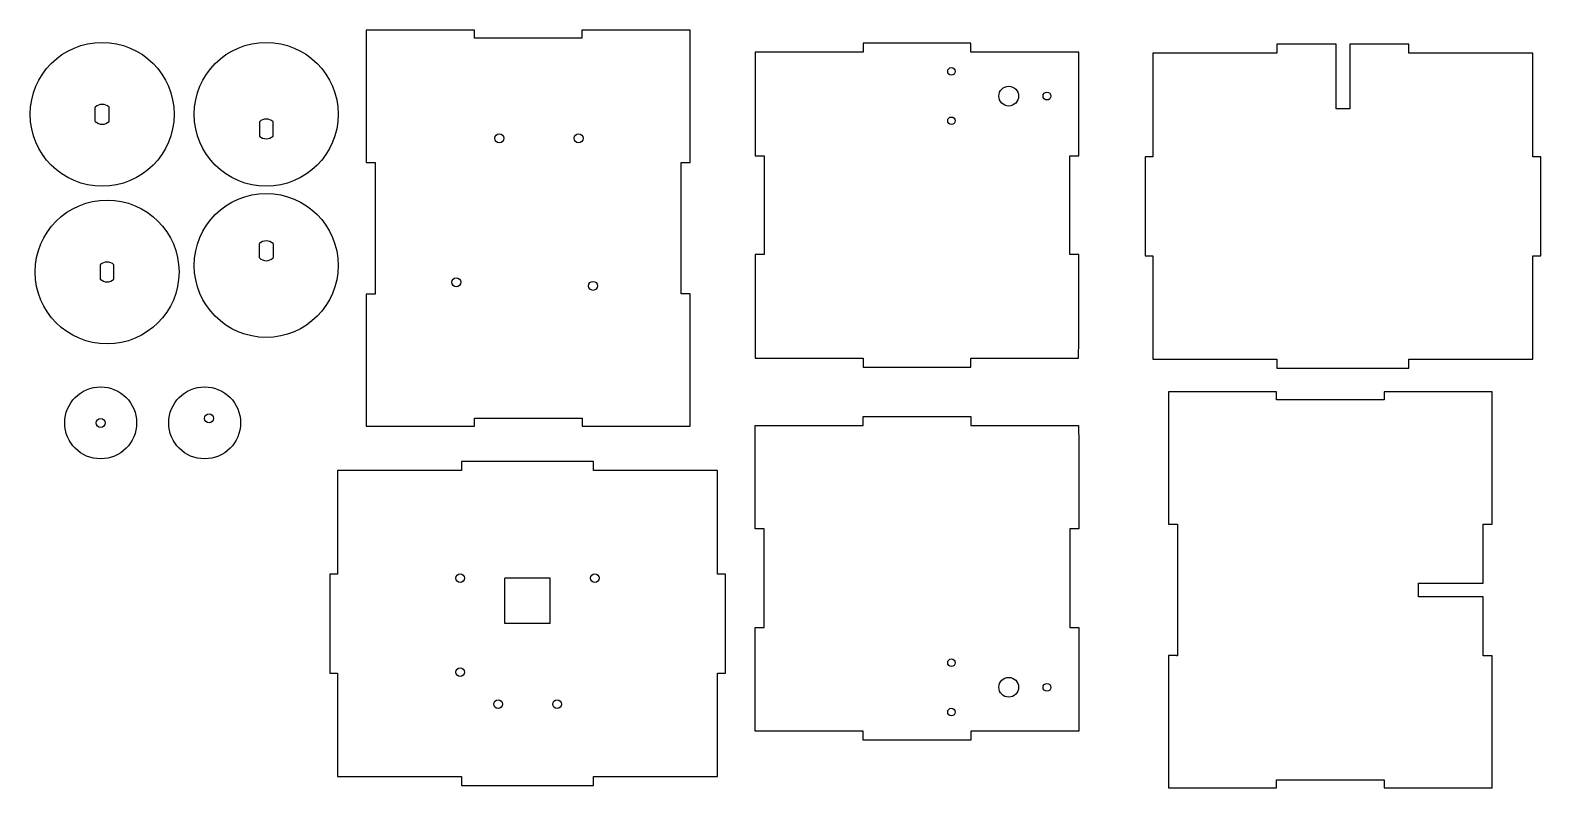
# Model space of a CAD drawing. Header units: millimetres. Extents: x 433 to 966, y -19 to 248.
import ezdxf

# ---------------------------------------------------------------- set-up
doc = ezdxf.new("R2010")
doc.units = ezdxf.units.MM
doc.header["$MEASUREMENT"] = 0
doc.layers.add('Sides', color=178, linetype='Continuous', true_color=0x000000)

msp = doc.modelspace()

# ---------------------------------------------------------------- linework, layer by layer
at = {"layer": 'Sides'}
for p, q in [((589.96, 247.9), (551.79, 247.9)), ((551.79, 247.9), (551.79, 201.26)), ((589.96, 245.12), (589.96, 247.9)), ((666.09, 247.9), (627.91, 247.9)), ((627.91, 247.9), (627.91, 245.12)), ((666.09, 201.26), (666.09, 247.9)), ((627.91, 245.12), (589.96, 245.12)), ((727.16, 240.13), (689.06, 240.13)), ((689.06, 240.13), (689.06, 203.54)), ((765.26, 243.31), (727.16, 243.31)), ((727.16, 243.31), (727.16, 240.13)), ((765.26, 240.13), (765.26, 243.31)), ((803.36, 240.13), (765.26, 240.13)), ((803.36, 203.54), (803.36, 240.13)), ((894.18, 242.94), (873.3, 242.94)), ((873.3, 242.94), (873.3, 239.76)), ((894.18, 220.12), (894.18, 242.94)), ((919.87, 242.94), (898.99, 242.94)), ((898.99, 242.94), (898.99, 220.12)), ((919.87, 239.76), (919.87, 242.94)), ((873.3, 239.76), (829.51, 239.76)), ((829.51, 239.76), (829.51, 203.25)), ((963.66, 239.76), (919.87, 239.76)), ((963.66, 203.25), (963.66, 239.76)), ((456.12, 215.7), (456.12, 220.74)), ((460.95, 220.74), (460.95, 215.7)), ((898.99, 220.12), (894.18, 220.12)), ((514.03, 215.58), (514.03, 210.55)), ((518.86, 210.55), (518.86, 215.58)), ((689.06, 203.54), (692.23, 203.54)), ((692.23, 203.54), (692.23, 168.77)), ((800.18, 168.77), (800.18, 203.54)), ((800.18, 203.54), (803.36, 203.54)), ((829.51, 203.25), (826.74, 203.25)), ((826.74, 203.25), (826.74, 168.33)), ((966.44, 203.25), (963.66, 203.25)), ((966.44, 168.33), (966.44, 203.25)), ((551.79, 201.26), (554.96, 201.26)), ((554.96, 201.26), (554.96, 154.77)), ((662.91, 154.83), (662.91, 201.25)), ((514.03, 167.53), (514.03, 172.57)), ((518.86, 172.57), (518.86, 167.53)), ((692.23, 168.77), (689.06, 168.77)), ((689.06, 168.77), (689.06, 132.18)), ((803.36, 168.77), (800.18, 168.77)), ((826.74, 168.33), (829.51, 168.33)), ((829.51, 168.33), (829.51, 131.81)), ((963.66, 131.81), (963.66, 168.33)), ((963.66, 168.33), (966.44, 168.33)), ((457.87, 165.09), (457.87, 160.05)), ((462.7, 160.05), (462.7, 165.09)), ((554.96, 154.77), (551.79, 154.77)), ((551.79, 154.77), (551.79, 108.2)), ((666.09, 108.2), (666.09, 154.84)), ((689.06, 132.18), (727.16, 132.18)), ((727.16, 132.18), (727.16, 129.01)), ((727.16, 129.01), (765.26, 129.01)), ((765.18, 132.18), (803.28, 132.18)), ((829.51, 131.81), (873.3, 131.81)), ((873.3, 131.81), (873.3, 128.64)), ((873.3, 128.64), (919.87, 128.64)), ((919.87, 128.64), (919.87, 131.81)), ((919.87, 131.81), (963.66, 131.81)), ((873.18, 120.22), (835.01, 120.22)), ((835.01, 120.22), (835.01, 73.58)), ((873.18, 117.45), (873.18, 120.22)), ((911.13, 117.45), (873.18, 117.45)), ((949.31, 120.22), (911.13, 120.22)), ((911.13, 120.22), (911.13, 117.45)), ((949.31, 73.58), (949.31, 120.22)), ((551.79, 108.2), (589.96, 108.2)), ((589.96, 108.2), (589.96, 110.98)), ((589.96, 110.98), (627.99, 110.98)), ((627.99, 110.98), (627.99, 108.2)), ((627.99, 108.2), (666.09, 108.2)), ((689.06, 71.86), (689.06, 108.44)), ((689.06, 108.44), (727.16, 108.44)), ((727.16, 108.44), (727.16, 111.62)), ((727.16, 111.62), (765.26, 111.62)), ((765.18, 108.44), (803.28, 108.44)), ((585.43, 92.46), (541.64, 92.46)), ((541.64, 92.46), (541.64, 55.94)), ((632, 95.63), (585.43, 95.63)), ((585.43, 95.63), (585.43, 92.46)), ((632, 92.46), (632, 95.63)), ((675.79, 92.46), (632, 92.46)), ((675.79, 55.94), (675.79, 92.46)), ((692.23, 71.86), (689.06, 71.86)), ((692.23, 37.08), (692.23, 71.86)), ((803.36, 71.86), (800.18, 71.86)), ((800.18, 71.86), (800.18, 37.08)), ((838.18, 73.57), (838.18, 27.15)), ((946.13, 52.77), (946.13, 73.58)), ((946.13, 73.58), (949.31, 73.58)), ((541.64, 55.94), (538.87, 55.94)), ((538.87, 55.94), (538.87, 21.02)), ((600.72, 38.48), (600.72, 54.48)), ((616.72, 54.48), (600.72, 54.48)), ((616.72, 38.48), (616.72, 54.48)), ((678.57, 55.94), (675.79, 55.94)), ((678.57, 21.02), (678.57, 55.94)), ((923.32, 47.97), (923.32, 52.77)), ((923.32, 52.77), (946.13, 52.77)), ((946.13, 47.97), (923.32, 47.97)), ((946.13, 27.09), (946.13, 47.97)), ((616.72, 38.48), (600.72, 38.48)), ((689.06, 0.49), (689.06, 37.08)), ((689.06, 37.08), (692.23, 37.08)), ((800.18, 37.08), (803.36, 37.08)), ((803.36, 37.08), (803.36, 0.49)), ((835.01, 27.16), (835.01, -19.48)), ((949.31, 27.09), (946.13, 27.09)), ((949.31, -19.48), (949.31, 27.09)), ((538.87, 21.02), (541.64, 21.02)), ((541.64, 21.02), (541.64, -15.49)), ((675.79, -15.49), (675.79, 21.02)), ((675.79, 21.02), (678.57, 21.02)), ((727.16, 0.49), (689.06, 0.49)), ((727.16, -2.68), (727.16, 0.49)), ((803.36, 0.49), (765.26, 0.49)), ((765.26, 0.49), (765.26, -2.68)), ((765.26, -2.68), (727.16, -2.68)), ((541.64, -15.49), (585.43, -15.49)), ((585.43, -15.49), (585.43, -18.67)), ((632, -18.67), (632, -15.49)), ((632, -15.49), (675.79, -15.49)), ((585.43, -18.67), (632, -18.67)), ((835.01, -19.48), (873.11, -19.48)), ((873.11, -19.48), (873.11, -16.7)), ((873.11, -16.7), (911.13, -16.7)), ((911.13, -16.7), (911.13, -19.48)), ((911.13, -19.48), (949.31, -19.48))]:
    msp.add_line(p, q, dxfattribs=at)
for centre, radius in [((458.54, 218.22), 25.4), ((516.45, 218.22), 25.4), ((758.37, 233.37), 1.32), ((778.6, 224.64), 3.49), ((792.08, 224.66), 1.38), ((758.37, 215.95), 1.32), ((598.78, 209.75), 1.59), ((626.72, 209.75), 1.59), ((460.28, 162.57), 25.4), ((516.45, 164.89), 25.4), ((583.54, 158.95), 1.59), ((631.8, 157.68), 1.59), ((458.01, 109.32), 12.7), ((494.72, 109.32), 12.7), ((496.31, 110.91), 1.59), ((458.01, 109.32), 1.59), ((584.97, 54.48), 1.52), ((632.47, 54.48), 1.52), ((584.97, 21.33), 1.52), ((758.37, 24.67), 1.32), ((778.6, 15.99), 3.49), ((792.08, 15.96), 1.38), ((598.3, 10.03), 1.52), ((619.13, 10.03), 1.52), ((758.37, 7.25), 1.32)]:
    msp.add_circle(centre, radius, dxfattribs=at)
for centre, start, end in [((458.54, 218.22), 46.2132, 133.7868), ((458.54, 218.22), 226.2132, 313.7868), ((516.45, 213.07), 46.2132, 133.7868), ((516.45, 213.07), 226.2132, 313.7868), ((516.45, 170.05), 46.2132, 133.7868), ((460.28, 162.57), 46.2132, 133.7868), ((516.45, 170.05), 226.2132, 313.7868), ((460.28, 162.57), 226.2132, 313.7868)]:
    msp.add_arc(centre, 3.49, start, end, dxfattribs=at)
for points in [[(662.91, 201.25), (664.5, 201.25), (666.09, 201.26)], [(803.28, 132.18), (803.32, 150.48), (803.36, 168.77)], [(666.09, 154.84), (664.5, 154.84), (662.91, 154.83)], [(765.26, 129.01), (765.22, 130.59), (765.18, 132.18)], [(765.26, 111.62), (765.22, 110.03), (765.18, 108.44)], [(803.28, 108.44), (803.32, 90.15), (803.36, 71.86)], [(835.01, 73.58), (836.59, 73.58), (838.18, 73.57)], [(838.18, 27.15), (836.59, 27.16), (835.01, 27.16)]]:
    msp.add_open_spline(points, degree=2, dxfattribs=at)

doc.saveas('drawing.dxf')
